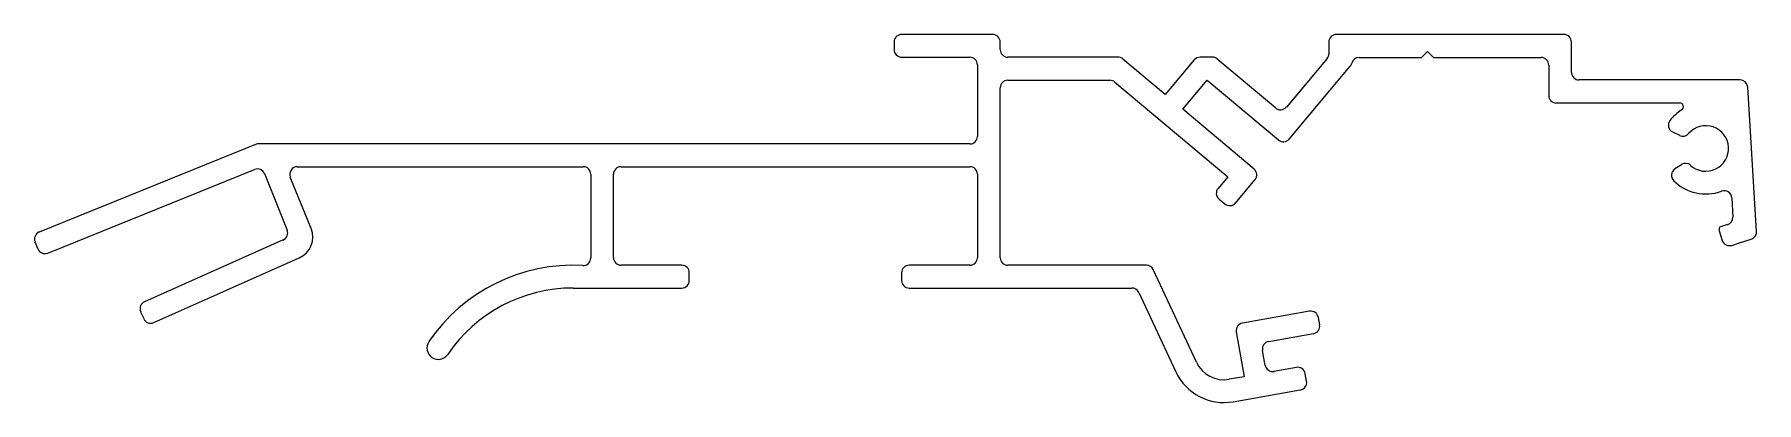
# Model space of a CAD drawing. Extents: x 3945 to 4059, y 1843 to 1867.
import ezdxf

# ---------------------------------------------------------------- set-up
doc = ezdxf.new("R2010")
doc.units = 0
doc.layers.get('0').update_dxf_attribs({"linetype": 'CONTINUOUS'})

msp = doc.modelspace()

# ---------------------------------------------------------------- linework, layer by layer
for p, q in [((4008.16, 1867.39), (4002.16, 1867.39)), ((4045.83, 1867.39), (4030.83, 1867.39)), ((4001.66, 1866.89), (4001.66, 1866.39)), ((4002.16, 1865.89), (4006.66, 1865.89)), ((4008.66, 1866.39), (4008.66, 1866.89)), ((4016.42, 1865.89), (4009.16, 1865.89)), ((4019.54, 1863.43), (4016.75, 1865.77)), ((4022.65, 1865.89), (4021.84, 1865.89)), ((4026.82, 1862.54), (4022.97, 1865.77)), ((4030.21, 1865.8), (4027.53, 1862.6)), ((4030.33, 1866.89), (4030.33, 1866.12)), ((4032.33, 1865.87), (4036.43, 1865.87)), ((4036.43, 1865.87), (4036.83, 1866.27)), ((4036.83, 1866.27), (4037.23, 1865.87)), ((4037.23, 1865.87), (4044.33, 1865.87)), ((4046.33, 1864.89), (4046.33, 1866.89)), ((4007.16, 1865.39), (4007.16, 1860.67)), ((4021.46, 1865.71), (4019.54, 1863.43)), ((4027.71, 1860.49), (4031.74, 1865.29)), ((4044.83, 1865.37), (4044.83, 1863.37)), ((4008.66, 1852.67), (4008.66, 1863.87)), ((4009.16, 1864.37), (4015.9, 1864.37)), ((4016.22, 1864.25), (4023.67, 1858)), ((4020.7, 1862.46), (4022.3, 1864.37)), ((4022.3, 1864.37), (4027.01, 1860.43)), ((4057.45, 1864.39), (4046.83, 1864.39)), ((4058.53, 1854.4), (4057.95, 1863.92)), ((4025.4, 1858.51), (4020.7, 1862.46)), ((4045.33, 1862.87), (4053.46, 1862.87)), ((3959.66, 1860.17), (3945.29, 1854.36)), ((4006.66, 1860.17), (3959.66, 1860.17)), ((4053, 1860.96), (4053.46, 1860.74)), ((3945.85, 1852.97), (3959.49, 1858.48)), ((3960.14, 1858.21), (3961.64, 1854.48)), ((3963.22, 1854.6), (3961.85, 1857.98)), ((3962.31, 1858.67), (3981.16, 1858.67)), ((3981.66, 1858.17), (3981.66, 1852.65)), ((3983.16, 1852.67), (3983.16, 1858.17)), ((3983.66, 1858.67), (4006.66, 1858.67)), ((4007.16, 1858.17), (4007.16, 1852.67)), ((4023.67, 1858), (4023.03, 1857.24)), ((4053.58, 1858.8), (4053.15, 1858.52)), ((4024.18, 1856.27), (4025.46, 1857.81)), ((4023.09, 1856.53), (4023.47, 1856.21)), ((4056.9, 1856.62), (4056.97, 1855.35)), ((3945.01, 1853.71), (3945.2, 1853.25)), ((3961.38, 1853.84), (3952.23, 1849.76)), ((4056.09, 1854.37), (4056.27, 1853.8)), ((4056.9, 1853.48), (4057.42, 1853.65)), ((4057.42, 1853.65), (4058.19, 1853.89)), ((3952.84, 1848.39), (3962.44, 1852.66)), ((3987.66, 1852.17), (3983.66, 1852.17)), ((4006.66, 1852.17), (4002.66, 1852.17)), ((4018.3, 1852.17), (4009.16, 1852.17)), ((3988.16, 1851.17), (3988.16, 1851.67)), ((4002.16, 1851.67), (4002.16, 1851.17)), ((4021.6, 1845.77), (4018.75, 1851.88)), ((3980.5, 1850.67), (3987.66, 1850.67)), ((4002.66, 1850.67), (4017.34, 1850.67)), ((4017.8, 1850.38), (4020.24, 1845.14)), ((3951.98, 1849.1), (3952.18, 1848.65)), ((4029.06, 1849.14), (4024.63, 1848.35)), ((4029.73, 1848.24), (4029.64, 1848.73)), ((4024.22, 1847.77), (4024.74, 1844.82)), ((4026.37, 1847.14), (4029.32, 1847.66)), ((4026.14, 1845.57), (4025.96, 1846.56)), ((4028.19, 1845.43), (4026.71, 1845.17)), ((4024.74, 1844.82), (4023.76, 1844.65)), ((4028.86, 1844.53), (4028.77, 1845.02)), ((4024.02, 1843.17), (4028.45, 1843.95))]:
    msp.add_line(p, q)
for centre, radius, start, end in [((4002.16, 1866.89), 0.5, 90, 180), ((4008.16, 1866.89), 0.5, 0, 90), ((4030.83, 1866.89), 0.5, 90, 180), ((4045.83, 1866.89), 0.5, 0, 90), ((4002.16, 1866.39), 0.5, 180, 270), ((4006.66, 1865.39), 0.5, 0, 90), ((4009.16, 1866.39), 0.5, 180, 270), ((4016.42, 1865.39), 0.5, 50, 90), ((4021.84, 1865.39), 0.5, 90, 140), ((4022.65, 1865.39), 0.5, 50, 90), ((4029.83, 1866.12), 0.5, 320, 360), ((4032.33, 1865.37), 0.5, 90, 166.158), ((4044.33, 1865.37), 0.5, 0, 90), ((4031.36, 1865.61), 0.5, 320, 346.158), ((4046.83, 1864.89), 0.5, 180, 270), ((4009.16, 1863.87), 0.5, 90, 180), ((4015.9, 1863.87), 0.5, 50, 90), ((4057.45, 1863.89), 0.5, 3.5138, 90), ((4027.14, 1862.92), 0.5, 230, 320), ((4045.33, 1863.37), 0.5, 180, 270), ((4055.19, 1859.87), 3, 122.2042, 141.9769), ((4053.46, 1862.62), 0.25, 302.2042, 90), ((4053.22, 1861.41), 0.5, 141.9769, 243.5138), ((4055.19, 1859.87), 1.5, 227.9913, 139.0363), ((4006.66, 1860.67), 0.5, 270, 0), ((4027.33, 1860.81), 0.5, 230, 320), ((4053.68, 1861.18), 0.5, 243.5138, 319.0363), ((3959.68, 1858.02), 0.5, 22, 112), ((3962.31, 1858.17), 0.5, 90, 202), ((3981.16, 1858.17), 0.5, 0, 90), ((3983.66, 1858.17), 0.5, 90, 180), ((4006.66, 1858.17), 0.5, 0, 90), ((4025.08, 1858.13), 0.5, 320, 50), ((4053.43, 1858.1), 0.5, 123.5138, 225.0508), ((4053.85, 1858.39), 0.5, 47.9913, 123.5138), ((4023.41, 1856.92), 0.5, 140, 230), ((4055.19, 1859.87), 3, 225.0508, 290.1154), ((4056.4, 1856.59), 0.5, 3.5138, 110.1154), ((4023.79, 1856.6), 0.5, 230, 320), ((3961.18, 1854.29), 0.5, 294, 22), ((3961.83, 1854.03), 1.5, 294, 22), ((4056.57, 1854.53), 0.5, 163.0945, 197.927), ((4333.59, 996.62), 901.81, 107.88545, 107.92149), ((4056.47, 1855.32), 0.5, 287.8855, 3.5138), ((3945.48, 1853.9), 0.5, 112, 202), ((4056.75, 1853.96), 0.5, 197.927, 287.7272), ((4058.04, 1854.37), 0.5, 287.927, 3.5138), ((3945.66, 1853.44), 0.5, 202, 292), ((3980.5, 1840.67), 11.5, 86.8566, 145.7998), ((3981.16, 1852.65), 0.5, 266.8566, 0), ((3983.66, 1852.67), 0.5, 180, 270), ((3987.66, 1851.67), 0.5, 0, 90), ((4002.66, 1851.67), 0.5, 90, 180), ((4006.66, 1852.67), 0.5, 270, 0), ((4009.16, 1852.67), 0.5, 180, 270), ((4018.3, 1851.67), 0.5, 25, 90), ((3987.66, 1851.17), 0.5, 270, 0), ((4002.66, 1851.17), 0.5, 180, 270), ((3980.5, 1840.67), 10, 90, 145.7998), ((4017.34, 1850.17), 0.5, 25, 90), ((3952.44, 1849.31), 0.5, 114, 204), ((4029.15, 1848.64), 0.5, 10, 100), ((3952.64, 1848.85), 0.5, 204, 294), ((4024.72, 1847.86), 0.5, 100, 190), ((4029.23, 1848.15), 0.5, 280, 10), ((3971.61, 1846.71), 0.75, 145.7998, 325.7998), ((4026.45, 1846.65), 0.5, 100, 190), ((4023.41, 1846.62), 2, 205, 280), ((4026.63, 1845.66), 0.5, 190, 280), ((4028.28, 1844.94), 0.5, 10, 100), ((4023.41, 1846.62), 3.5, 205, 280), ((4028.37, 1844.44), 0.5, 280, 10)]:
    msp.add_arc(centre, radius, start, end)

doc.saveas('drawing.dxf')
